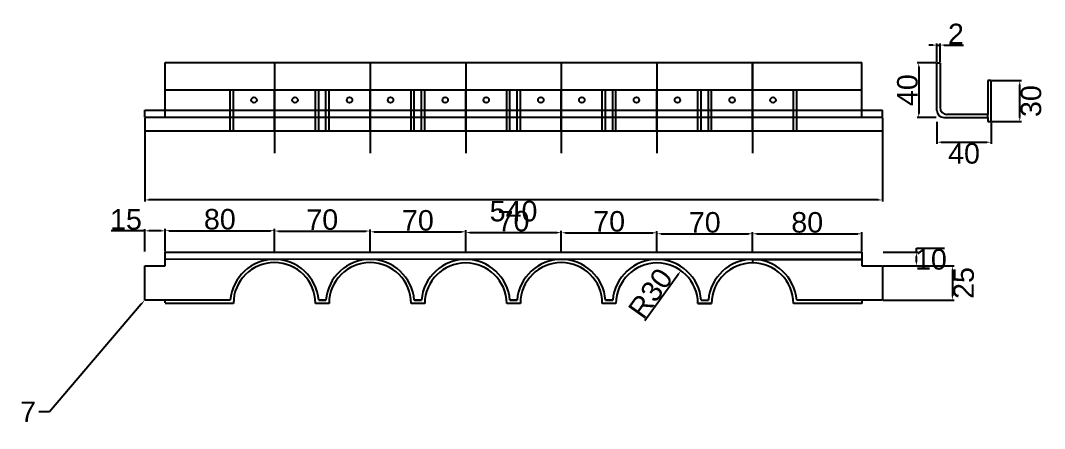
# Model space of a CAD drawing. Header units: millimetres. Extents: x -3009 to 55097, y -2803 to 5841.
# Drawn here: x 25267 to 26017, y 616 to 915 of the extents above; entities that cross this region are included whole.
import ezdxf
from ezdxf import colors
from ezdxf.entities.mleader import LeaderData, LeaderLine
from ezdxf.math import Vec2, Vec3

# ---------------------------------------------------------------- set-up
doc = ezdxf.new("R2010")
doc.units = ezdxf.units.MM
doc.layers.add('DIM', color=10, linetype='Continuous')
doc.styles.get("Standard").update_dxf_attribs({"font": 'arial.ttf', "height": 15})
doc.dimstyles.new('DIM', dxfattribs={"dimtxt": 15, "dimasz": 3, "dimexe": 1.25, "dimexo": 0.625, "dimtad": 2, "dimtoh": 1, "dimdec": 0, "dimtxsty": 'Standard', "dimcen": 2.5, "dimclrd": 1, "dimclre": 4, "dimclrt": 1, "dimadec": 0, "dimazin": 0, "dimtfac": 1, "dimtdec": 0, "dimtmove": 0, "dimatfit": 3, "dimfxl": 1, "dimtfillclr": 4, "dimarcsym": 0})

# ---------------------------------------------------------------- blocks, each defined once
blk = doc.blocks.new('*D184')
at = {"layer": 'Defpoints', "color": 0, "transparency": 16777216}
for p in [(25358.4, 844), (25898.4, 844), (25358.4, 783.43)]:
    blk.add_point(p, dxfattribs=at)
at = {"layer": 'DIM', "color": 4, "lineweight": -2, "transparency": 16777216}
for p, q in [((25358.4, 843.38), (25358.4, 782.18)), ((25898.4, 843.38), (25898.4, 782.18))]:
    blk.add_line(p, q, dxfattribs=at)
at = {"layer": 'DIM', "color": 1, "lineweight": -2, "transparency": 16777216}
blk.add_line((25895.4, 783.43), (25361.4, 783.43), dxfattribs=at)
at = {"layer": 'DIM', "color": 1, "transparency": 16777216}
for points in [[(25361.4, 783.93), (25361.4, 782.93), (25358.4, 783.43)], [(25895.4, 783.93), (25895.4, 782.93), (25898.4, 783.43)]]:
    blk.add_solid(points, dxfattribs=at)
at = {"layer": 'DIM', "color": 1, "transparency": 16777216, "insert": (25628.4, 775.14), "char_height": 15, "attachment_point": 5}
blk.add_mtext('540', dxfattribs=at)
blk = doc.blocks.new('*D185')
at = {"layer": 'Defpoints', "color": 0, "transparency": 16777216}
for p in [(25358.4, 760.81), (25358.4, 745.14), (25373.4, 745.14)]:
    blk.add_point(p, dxfattribs=at)
at = {"layer": 'DIM', "color": 1, "lineweight": -2, "transparency": 16777216}
for p, q in [((25358.4, 760.81), (25333.96, 760.81)), ((25370.4, 760.81), (25361.4, 760.81))]:
    blk.add_line(p, q, dxfattribs=at)
at = {"layer": 'DIM', "color": 4, "lineweight": -2, "transparency": 16777216}
for p, q in [((25358.4, 745.76), (25358.4, 762.06)), ((25373.4, 745.76), (25373.4, 762.06))]:
    blk.add_line(p, q, dxfattribs=at)
at = {"layer": 'DIM', "color": 1, "transparency": 16777216}
for points in [[(25361.4, 761.31), (25361.4, 760.31), (25358.4, 760.81)], [(25370.4, 761.31), (25370.4, 760.31), (25373.4, 760.81)]]:
    blk.add_solid(points, dxfattribs=at)
at = {"layer": 'DIM', "color": 1, "transparency": 16777216, "insert": (25344.68, 769.09), "char_height": 15, "attachment_point": 5}
blk.add_mtext('15', dxfattribs=at)
blk = doc.blocks.new('*D186')
at = {"layer": 'Defpoints', "color": 0, "transparency": 16777216}
for p in [(25453.4, 760.92), (25373.4, 745.14), (25453.4, 745.14)]:
    blk.add_point(p, dxfattribs=at)
at = {"layer": 'DIM', "color": 4, "lineweight": -2, "transparency": 16777216}
for p, q in [((25373.4, 745.76), (25373.4, 762.17)), ((25453.4, 745.76), (25453.4, 762.17))]:
    blk.add_line(p, q, dxfattribs=at)
at = {"layer": 'DIM', "color": 1, "lineweight": -2, "transparency": 16777216}
blk.add_line((25376.4, 760.92), (25450.4, 760.92), dxfattribs=at)
at = {"layer": 'DIM', "color": 1, "transparency": 16777216}
for points in [[(25376.4, 761.42), (25376.4, 760.42), (25373.4, 760.92)], [(25450.4, 761.42), (25450.4, 760.42), (25453.4, 760.92)]]:
    blk.add_solid(points, dxfattribs=at)
at = {"layer": 'DIM', "color": 1, "transparency": 16777216, "insert": (25413.4, 769.2), "char_height": 15, "attachment_point": 5}
blk.add_mtext('80', dxfattribs=at)
blk = doc.blocks.new('*D179')
at = {"layer": 'Defpoints', "color": 0, "transparency": 16777216}
for p in [(25523.4, 760.65), (25453.4, 745.14), (25523.4, 745.14)]:
    blk.add_point(p, dxfattribs=at)
at = {"layer": 'DIM', "color": 4, "lineweight": -2, "transparency": 16777216}
for p, q in [((25453.4, 745.76), (25453.4, 761.9)), ((25523.4, 745.76), (25523.4, 761.9))]:
    blk.add_line(p, q, dxfattribs=at)
at = {"layer": 'DIM', "color": 1, "lineweight": -2, "transparency": 16777216}
blk.add_line((25456.4, 760.65), (25520.4, 760.65), dxfattribs=at)
at = {"layer": 'DIM', "color": 1, "transparency": 16777216}
for points in [[(25456.4, 761.15), (25456.4, 760.15), (25453.4, 760.65)], [(25520.4, 761.15), (25520.4, 760.15), (25523.4, 760.65)]]:
    blk.add_solid(points, dxfattribs=at)
at = {"layer": 'DIM', "color": 1, "transparency": 16777216, "insert": (25488.4, 768.93), "char_height": 15, "attachment_point": 5}
blk.add_mtext('70', dxfattribs=at)
blk = doc.blocks.new('*D180')
at = {"layer": 'Defpoints', "color": 0, "transparency": 16777216}
for p in [(25593.4, 760.1), (25523.4, 745.14), (25593.4, 745.14)]:
    blk.add_point(p, dxfattribs=at)
at = {"layer": 'DIM', "color": 4, "lineweight": -2, "transparency": 16777216}
for p, q in [((25523.4, 745.76), (25523.4, 761.35)), ((25593.4, 745.76), (25593.4, 761.35))]:
    blk.add_line(p, q, dxfattribs=at)
at = {"layer": 'DIM', "color": 1, "lineweight": -2, "transparency": 16777216}
blk.add_line((25526.4, 760.1), (25590.4, 760.1), dxfattribs=at)
at = {"layer": 'DIM', "color": 1, "transparency": 16777216}
for points in [[(25526.4, 760.6), (25526.4, 759.6), (25523.4, 760.1)], [(25590.4, 760.6), (25590.4, 759.6), (25593.4, 760.1)]]:
    blk.add_solid(points, dxfattribs=at)
at = {"layer": 'DIM', "color": 1, "transparency": 16777216, "insert": (25558.4, 768.38), "char_height": 15, "attachment_point": 5}
blk.add_mtext('70', dxfattribs=at)
blk = doc.blocks.new('*D181')
at = {"layer": 'Defpoints', "color": 0, "transparency": 16777216}
for p in [(25663.4, 759.55), (25593.4, 745.14), (25663.4, 745.14)]:
    blk.add_point(p, dxfattribs=at)
at = {"layer": 'DIM', "color": 4, "lineweight": -2, "transparency": 16777216}
for p, q in [((25593.4, 745.76), (25593.4, 760.8)), ((25663.4, 745.76), (25663.4, 760.8))]:
    blk.add_line(p, q, dxfattribs=at)
at = {"layer": 'DIM', "color": 1, "lineweight": -2, "transparency": 16777216}
blk.add_line((25596.4, 759.55), (25660.4, 759.55), dxfattribs=at)
at = {"layer": 'DIM', "color": 1, "transparency": 16777216}
for points in [[(25596.4, 760.05), (25596.4, 759.05), (25593.4, 759.55)], [(25660.4, 760.05), (25660.4, 759.05), (25663.4, 759.55)]]:
    blk.add_solid(points, dxfattribs=at)
at = {"layer": 'DIM', "color": 1, "transparency": 16777216, "insert": (25628.4, 767.83), "char_height": 15, "attachment_point": 5}
blk.add_mtext('70', dxfattribs=at)
blk = doc.blocks.new('*D182')
at = {"layer": 'Defpoints', "color": 0, "transparency": 16777216}
for p in [(25733.4, 759.37), (25663.4, 745.14), (25733.4, 745.14)]:
    blk.add_point(p, dxfattribs=at)
at = {"layer": 'DIM', "color": 4, "lineweight": -2, "transparency": 16777216}
for p, q in [((25663.4, 745.76), (25663.4, 760.62)), ((25733.4, 745.76), (25733.4, 760.62))]:
    blk.add_line(p, q, dxfattribs=at)
at = {"layer": 'DIM', "color": 1, "lineweight": -2, "transparency": 16777216}
blk.add_line((25666.4, 759.37), (25730.4, 759.37), dxfattribs=at)
at = {"layer": 'DIM', "color": 1, "transparency": 16777216}
for points in [[(25666.4, 759.87), (25666.4, 758.87), (25663.4, 759.37)], [(25730.4, 759.87), (25730.4, 758.87), (25733.4, 759.37)]]:
    blk.add_solid(points, dxfattribs=at)
at = {"layer": 'DIM', "color": 1, "transparency": 16777216, "insert": (25698.4, 767.66), "char_height": 15, "attachment_point": 5}
blk.add_mtext('70', dxfattribs=at)
blk = doc.blocks.new('*D183')
at = {"layer": 'Defpoints', "color": 0, "transparency": 16777216}
for p in [(25803.4, 758.65), (25733.4, 745.14), (25803.4, 745.14)]:
    blk.add_point(p, dxfattribs=at)
at = {"layer": 'DIM', "color": 4, "lineweight": -2, "transparency": 16777216}
for p, q in [((25733.4, 745.76), (25733.4, 759.9)), ((25803.4, 745.76), (25803.4, 759.9))]:
    blk.add_line(p, q, dxfattribs=at)
at = {"layer": 'DIM', "color": 1, "lineweight": -2, "transparency": 16777216}
blk.add_line((25736.4, 758.65), (25800.4, 758.65), dxfattribs=at)
at = {"layer": 'DIM', "color": 1, "transparency": 16777216}
for points in [[(25736.4, 759.15), (25736.4, 758.15), (25733.4, 758.65)], [(25800.4, 759.15), (25800.4, 758.15), (25803.4, 758.65)]]:
    blk.add_solid(points, dxfattribs=at)
at = {"layer": 'DIM', "color": 1, "transparency": 16777216, "insert": (25768.4, 766.93), "char_height": 15, "attachment_point": 5}
blk.add_mtext('70', dxfattribs=at)
blk = doc.blocks.new('*D187')
at = {"layer": 'Defpoints', "color": 0, "transparency": 16777216}
for p in [(25883.4, 758.64), (25803.4, 745.14), (25883.4, 745.14)]:
    blk.add_point(p, dxfattribs=at)
at = {"layer": 'DIM', "color": 4, "lineweight": -2, "transparency": 16777216}
for p, q in [((25803.4, 745.76), (25803.4, 759.89)), ((25883.4, 745.76), (25883.4, 759.89))]:
    blk.add_line(p, q, dxfattribs=at)
at = {"layer": 'DIM', "color": 1, "lineweight": -2, "transparency": 16777216}
blk.add_line((25806.4, 758.64), (25880.4, 758.64), dxfattribs=at)
at = {"layer": 'DIM', "color": 1, "transparency": 16777216}
for points in [[(25806.4, 759.14), (25806.4, 758.14), (25803.4, 758.64)], [(25880.4, 759.14), (25880.4, 758.14), (25883.4, 758.64)]]:
    blk.add_solid(points, dxfattribs=at)
at = {"layer": 'DIM', "color": 1, "transparency": 16777216, "insert": (25843.4, 766.92), "char_height": 15, "attachment_point": 5}
blk.add_mtext('80', dxfattribs=at)
blk = doc.blocks.new('*D188')
at = {"layer": 'Defpoints', "color": 0, "transparency": 16777216}
for p in [(25898.4, 745.14), (25923.32, 745.14), (25898.4, 735.14)]:
    blk.add_point(p, dxfattribs=at)
at = {"layer": 'DIM', "color": 4, "lineweight": -2, "transparency": 16777216}
for p, q in [((25899.03, 745.14), (25924.57, 745.14)), ((25899.03, 735.14), (25924.57, 735.14))]:
    blk.add_line(p, q, dxfattribs=at)
at = {"layer": 'DIM', "color": 1, "lineweight": -2, "transparency": 16777216}
for p, q in [((25923.32, 745.14), (25923.32, 748.14)), ((25923.32, 748.14), (25943.97, 748.14)), ((25923.32, 738.14), (25923.32, 742.14))]:
    blk.add_line(p, q, dxfattribs=at)
at = {"layer": 'DIM', "color": 1, "transparency": 16777216}
for points in [[(25922.82, 742.14), (25923.82, 742.14), (25923.32, 745.14)], [(25922.82, 738.14), (25923.82, 738.14), (25923.32, 735.14)]]:
    blk.add_solid(points, dxfattribs=at)
at = {"layer": 'DIM', "color": 1, "transparency": 16777216, "insert": (25933.96, 739.85), "char_height": 15, "attachment_point": 5}
blk.add_mtext('10', dxfattribs=at)
blk = doc.blocks.new('*D189')
at = {"layer": 'Defpoints', "color": 0, "transparency": 16777216}
for p in [(25898.4, 735.14), (25898.4, 710.14), (25949.68, 710.14)]:
    blk.add_point(p, dxfattribs=at)
at = {"layer": 'DIM', "color": 4, "lineweight": -2, "transparency": 16777216}
for p, q in [((25899.03, 735.14), (25950.93, 735.14)), ((25899.03, 710.14), (25950.93, 710.14))]:
    blk.add_line(p, q, dxfattribs=at)
at = {"layer": 'DIM', "color": 1, "lineweight": -2, "transparency": 16777216}
blk.add_line((25949.68, 732.14), (25949.68, 713.14), dxfattribs=at)
at = {"layer": 'DIM', "color": 1, "transparency": 16777216}
for points in [[(25949.18, 732.14), (25950.18, 732.14), (25949.68, 735.14)], [(25949.18, 713.14), (25950.18, 713.14), (25949.68, 710.14)]]:
    blk.add_solid(points, dxfattribs=at)
at = {"layer": 'DIM', "color": 1, "transparency": 16777216, "insert": (25957.97, 722.64), "char_height": 15, "attachment_point": 5, "rotation": 90}
blk.add_mtext('25', dxfattribs=at)
blk = doc.blocks.new('*D178')
at = {"layer": 'Defpoints', "color": 0, "transparency": 16777216}
for p in [(25750.87, 731.77), (25733.4, 707.38)]:
    blk.add_point(p, dxfattribs=at)
at = {"layer": 'DIM', "color": 1, "lineweight": -2, "transparency": 16777216}
blk.add_line((25724.64, 695.15), (25749.13, 729.33), dxfattribs=at)
at = {"layer": 'DIM', "color": 1, "transparency": 16777216}
blk.add_solid([(25748.72, 729.62), (25749.53, 729.04), (25750.87, 731.77)], dxfattribs=at)
at = {"layer": 'DIM', "color": 1, "transparency": 16777216, "insert": (25728.69, 715.04), "char_height": 15, "attachment_point": 5, "rotation": 54.376}
blk.add_mtext('R30', dxfattribs=at)
blk = doc.blocks.new('*D190')
at = {"layer": 'Defpoints', "color": 0, "transparency": 16777216}
for p in [(25938.4, 883.73), (25925.07, 843.73), (25938.4, 843.73)]:
    blk.add_point(p, dxfattribs=at)
at = {"layer": 'DIM', "color": 4, "lineweight": -2, "transparency": 16777216}
for p, q in [((25937.78, 883.73), (25923.82, 883.73)), ((25937.78, 843.73), (25923.82, 843.73))]:
    blk.add_line(p, q, dxfattribs=at)
at = {"layer": 'DIM', "color": 1, "lineweight": -2, "transparency": 16777216}
blk.add_line((25925.07, 880.73), (25925.07, 846.73), dxfattribs=at)
at = {"layer": 'DIM', "color": 1, "transparency": 16777216}
for points in [[(25924.57, 880.73), (25925.57, 880.73), (25925.07, 883.73)], [(25924.57, 846.73), (25925.57, 846.73), (25925.07, 843.73)]]:
    blk.add_solid(points, dxfattribs=at)
at = {"layer": 'DIM', "color": 1, "transparency": 16777216, "insert": (25916.79, 863.73), "char_height": 15, "attachment_point": 5, "rotation": 90}
blk.add_mtext('40', dxfattribs=at)
blk = doc.blocks.new('*D191')
at = {"layer": 'Defpoints', "color": 0, "transparency": 16777216}
for p in [(25940.7, 896.7), (25938.4, 883.73), (25940.7, 883.73)]:
    blk.add_point(p, dxfattribs=at)
at = {"layer": 'DIM', "color": 1, "lineweight": -2, "transparency": 16777216}
for p, q in [((25935.4, 896.7), (25932.4, 896.7)), ((25938.4, 896.7), (25940.7, 896.7)), ((25943.7, 896.7), (25957.89, 896.7))]:
    blk.add_line(p, q, dxfattribs=at)
at = {"layer": 'DIM', "color": 4, "lineweight": -2, "transparency": 16777216}
for p, q in [((25938.4, 884.35), (25938.4, 897.95)), ((25940.7, 884.35), (25940.7, 897.95))]:
    blk.add_line(p, q, dxfattribs=at)
at = {"layer": 'DIM', "color": 1, "transparency": 16777216}
for points in [[(25935.4, 897.2), (25935.4, 896.2), (25938.4, 896.7)], [(25943.7, 897.2), (25943.7, 896.2), (25940.7, 896.7)]]:
    blk.add_solid(points, dxfattribs=at)
at = {"layer": 'DIM', "color": 1, "transparency": 16777216, "insert": (25952.29, 904.86), "char_height": 15, "attachment_point": 5}
blk.add_mtext('2', dxfattribs=at)
blk = doc.blocks.new('*D192')
at = {"layer": 'Defpoints', "color": 0, "transparency": 16777216}
for p in [(25938.4, 841.15), (25978, 840.73), (25978, 825.65)]:
    blk.add_point(p, dxfattribs=at)
at = {"layer": 'DIM', "color": 4, "lineweight": -2, "transparency": 16777216}
for p, q in [((25938.4, 840.52), (25938.4, 824.4)), ((25978, 840.1), (25978, 824.4))]:
    blk.add_line(p, q, dxfattribs=at)
at = {"layer": 'DIM', "color": 1, "lineweight": -2, "transparency": 16777216}
blk.add_line((25941.4, 825.65), (25975, 825.65), dxfattribs=at)
at = {"layer": 'DIM', "color": 1, "transparency": 16777216}
for points in [[(25941.4, 826.15), (25941.4, 825.15), (25938.4, 825.65)], [(25975, 826.15), (25975, 825.15), (25978, 825.65)]]:
    blk.add_solid(points, dxfattribs=at)
at = {"layer": 'DIM', "color": 1, "transparency": 16777216, "insert": (25958.2, 817.37), "char_height": 15, "attachment_point": 5}
blk.add_mtext('40', dxfattribs=at)
blk = doc.blocks.new('*D193')
at = {"layer": 'Defpoints', "color": 0, "transparency": 16777216}
for p in [(25978, 870.73), (25998.99, 870.73), (25978, 840.73)]:
    blk.add_point(p, dxfattribs=at)
at = {"layer": 'DIM', "color": 4, "lineweight": -2, "transparency": 16777216}
for p, q in [((25978.63, 870.73), (26000.24, 870.73)), ((25978.63, 840.73), (26000.24, 840.73))]:
    blk.add_line(p, q, dxfattribs=at)
at = {"layer": 'DIM', "color": 1, "lineweight": -2, "transparency": 16777216}
blk.add_line((25998.99, 843.73), (25998.99, 867.73), dxfattribs=at)
at = {"layer": 'DIM', "color": 1, "transparency": 16777216}
for points in [[(25998.49, 867.73), (25999.49, 867.73), (25998.99, 870.73)], [(25998.49, 843.73), (25999.49, 843.73), (25998.99, 840.73)]]:
    blk.add_solid(points, dxfattribs=at)
at = {"layer": 'DIM', "color": 1, "transparency": 16777216, "insert": (26007.28, 855.73), "char_height": 15, "attachment_point": 5, "rotation": 90}
blk.add_mtext('30', dxfattribs=at)

msp = doc.modelspace()

# ---------------------------------------------------------------- linework, layer by layer
for p, q in [((25373.4, 844), (25373.4, 884)), ((25373.4, 884), (25883.4, 884)), ((25453.4, 884), (25453.4, 817.53)), ((25523.4, 884), (25523.4, 817.53)), ((25593.4, 884), (25593.4, 817.53)), ((25663.4, 884), (25663.4, 817.53)), ((25733.4, 884), (25733.4, 817.53)), ((25803.4, 864), (25803.4, 884)), ((25803.4, 884), (25803.4, 817.53)), ((25883.4, 844), (25883.4, 884)), ((25938.4, 883.73), (25940.7, 883.73)), ((25938.4, 848.73), (25938.4, 883.73)), ((25940.7, 883.73), (25940.7, 851.03)), ((25978, 870.73), (25975.7, 870.73)), ((25975.7, 870.73), (25975.7, 846.03)), ((25978, 840.73), (25978, 870.73)), ((25373.4, 864), (25883.4, 864)), ((25373.4, 844), (25373.4, 864)), ((25421.02, 834), (25421.02, 864)), ((25423.4, 834), (25423.4, 864)), ((25453.4, 849), (25453.4, 864)), ((25453.4, 849), (25453.4, 864)), ((25483.4, 834), (25483.4, 864)), ((25485.78, 834), (25485.78, 864)), ((25491.02, 834), (25491.02, 864)), ((25493.4, 834), (25493.4, 864)), ((25523.4, 849), (25523.4, 864)), ((25553.4, 834), (25553.4, 864)), ((25555.78, 834), (25555.78, 864)), ((25561.02, 834), (25561.02, 864)), ((25563.4, 834), (25563.4, 864)), ((25593.4, 849), (25593.4, 864)), ((25623.4, 834), (25623.4, 864)), ((25625.78, 834), (25625.78, 864)), ((25631.02, 834), (25631.02, 864)), ((25633.4, 834), (25633.4, 864)), ((25663.4, 849), (25663.4, 864)), ((25693.39, 834), (25693.39, 864)), ((25695.78, 834), (25695.78, 864)), ((25701.02, 834), (25701.02, 864)), ((25703.4, 834), (25703.4, 864)), ((25733.4, 849), (25733.4, 864)), ((25763.4, 834), (25763.4, 864)), ((25765.78, 834), (25765.78, 864)), ((25771.02, 834), (25771.02, 864)), ((25773.4, 834), (25773.4, 864)), ((25803.4, 849), (25803.4, 864)), ((25833.4, 834), (25833.4, 864)), ((25835.78, 834), (25835.78, 864)), ((25358.4, 849), (25898.4, 849)), ((25358.4, 844), (25358.4, 849)), ((25453.4, 844), (25453.4, 849)), ((25523.4, 844), (25523.4, 849)), ((25593.4, 844), (25593.4, 849)), ((25663.4, 844), (25663.4, 849)), ((25733.4, 844), (25733.4, 849)), ((25803.4, 844), (25803.4, 849)), ((25898.4, 844), (25898.4, 849)), ((25358.4, 844), (25898.4, 844)), ((25453.4, 834), (25453.4, 844)), ((25523.4, 834), (25523.4, 844)), ((25593.4, 834), (25593.4, 844)), ((25663.4, 834), (25663.4, 844)), ((25733.4, 834), (25733.4, 844)), ((25803.4, 834), (25803.4, 844)), ((25943.4, 843.73), (25975.7, 843.73)), ((25975.7, 846.03), (25945.7, 846.03)), ((25975.7, 843.73), (25975.7, 846.03)), ((25975.7, 843.73), (25975.7, 841.73)), ((25975.7, 841.73), (25975.7, 840.73)), ((25975.7, 840.73), (25978, 840.73)), ((25358.4, 834), (25898.4, 834)), ((25803.4, 834), (25803.4, 817.53)), ((25373.4, 735.14), (25373.4, 745.14)), ((25373.4, 745.14), (25453.4, 745.14)), ((25373.4, 745.14), (25453.4, 745.14)), ((25453.4, 745.14), (25523.4, 745.14)), ((25453.4, 745.14), (25523.4, 745.14)), ((25523.4, 745.14), (25593.4, 745.14)), ((25593.4, 745.14), (25663.4, 745.14)), ((25663.4, 745.14), (25733.4, 745.14)), ((25733.4, 745.14), (25803.4, 745.14)), ((25803.4, 745.14), (25883.4, 745.14)), ((25883.4, 745.14), (25883.4, 735.14)), ((25358.4, 710.14), (25358.4, 735.14)), ((25358.4, 735.14), (25373.4, 735.14)), ((25883.4, 739.88), (25373.4, 740.14)), ((25453.4, 740.1), (25453.4, 739.88)), ((25523.4, 740.06), (25523.4, 739.88)), ((25593.4, 740.03), (25593.4, 739.88)), ((25663.4, 739.99), (25663.4, 739.88)), ((25733.4, 739.96), (25733.4, 739.88)), ((25803.4, 739.92), (25803.4, 737.38)), ((25803.4, 739.88), (25883.4, 739.88)), ((25833.4, 739.88), (25833.4, 739.91)), ((25835.78, 739.88), (25835.78, 739.91)), ((25883.4, 735.14), (25898.4, 735.14)), ((25898.4, 735.14), (25898.4, 710.14)), ((25421.02, 710.14), (25358.4, 710.14)), ((25373.4, 708.14), (25373.4, 710.14)), ((25423.4, 707.64), (25373.4, 707.64)), ((25493.4, 707.64), (25483.4, 707.64)), ((25491.02, 710.14), (25485.78, 710.14)), ((25485.78, 710.14), (25491.02, 710.14)), ((25563.4, 707.64), (25553.4, 707.64)), ((25561.02, 710.14), (25555.78, 710.14)), ((25555.78, 710.14), (25561.02, 710.14)), ((25633.4, 707.64), (25623.4, 707.64)), ((25631.02, 710.14), (25625.78, 710.14)), ((25625.78, 710.14), (25631.02, 710.14)), ((25703.4, 707.64), (25693.4, 707.64)), ((25701.02, 710.14), (25695.78, 710.14)), ((25695.78, 710.14), (25701.02, 710.14)), ((25773.4, 707.64), (25763.4, 707.64)), ((25763.4, 707.64), (25773.4, 707.64)), ((25763.4, 707.64), (25768.4, 707.64)), ((25765.78, 710.14), (25771.02, 710.14)), ((25765.78, 707.64), (25771.02, 707.64)), ((25768.4, 707.64), (25773.4, 707.64)), ((25883.35, 707.64), (25833.4, 707.64)), ((25898.4, 710.14), (25835.78, 710.14)), ((25883.35, 710.14), (25883.35, 707.64))]:
    msp.add_line(p, q)
for centre in [(25438.4, 856.5), (25468.4, 856.5), (25508.4, 856.5), (25538.4, 856.5), (25578.4, 856.5), (25608.4, 856.5), (25648.4, 856.5), (25678.4, 856.5), (25718.4, 856.5), (25748.4, 856.5), (25788.4, 856.5), (25818.4, 856.5)]:
    msp.add_circle(centre, 2)
for centre, radius, start, end in [((25943.4, 848.73), 5, 180, 270), ((25945.7, 851.03), 5, 180, 270), ((25453.4, 707.38), 32.5, 4.86549, 175.13451), ((25453.4, 707.64), 30, 0, 180), ((25523.4, 707.38), 32.5, 4.86549, 175.13451), ((25523.4, 707.64), 30, 0, 180), ((25593.4, 707.38), 32.5, 4.86549, 175.13451), ((25593.4, 707.38), 30, 0.49005, 179.50995), ((25663.4, 707.38), 32.5, 4.86549, 175.13451), ((25663.4, 707.64), 30, 0, 180), ((25733.4, 707.38), 32.5, 4.86549, 175.13451), ((25733.4, 707.38), 30, 0.49005, 179.50995), ((25803.4, 707.38), 32.5, 4.86549, 175.13451), ((25803.4, 707.38), 30, 0.49005, 179.50995)]:
    msp.add_arc(centre, radius, start, end)

# ---------------------------------------------------------------- dimensions: what is measured, and where the dimension line sits
at = {"layer": 'DIM'}
for base, p1, p2, picture, middle in [((25940.7, 896.7), (25938.4, 883.73), (25940.7, 883.73), '*D191', (25952.29, 904.86)), ((25358.4, 783.43), (25898.4, 844), (25358.4, 844), '*D184', (25628.4, 775.14)), ((25978, 825.65), (25938.4, 841.15), (25978, 840.73), '*D192', (25958.2, 817.37)), ((25358.4, 760.81), (25373.4, 745.14), (25358.4, 745.14), '*D185', (25344.68, 769.09)), ((25453.4, 760.92), (25373.4, 745.14), (25453.4, 745.14), '*D186', (25413.4, 769.2)), ((25523.4, 760.65), (25453.4, 745.14), (25523.4, 745.14), '*D179', (25488.4, 768.93)), ((25593.4, 760.1), (25523.4, 745.14), (25593.4, 745.14), '*D180', (25558.4, 768.38)), ((25663.4, 759.55), (25593.4, 745.14), (25663.4, 745.14), '*D181', (25628.4, 767.83)), ((25733.4, 759.37), (25663.4, 745.14), (25733.4, 745.14), '*D182', (25698.4, 767.66)), ((25803.4, 758.65), (25733.4, 745.14), (25803.4, 745.14), '*D183', (25768.4, 766.93)), ((25883.4, 758.64), (25803.4, 745.14), (25883.4, 745.14), '*D187', (25843.4, 766.92))]:
    dim = msp.add_linear_dim(base=base, p1=p1, p2=p2, dimstyle='DIM', dxfattribs=at)
    dim.commit()
    dim.dimension.update_dxf_attribs({"geometry": picture, "text_midpoint": middle})
for base, p1, p2, picture, middle in [((25925.07, 843.73), (25938.4, 883.73), (25938.4, 843.73), '*D190', (25916.79, 863.73)), ((25998.99, 870.73), (25978, 840.73), (25978, 870.73), '*D193', (26007.28, 855.73)), ((25923.32, 745.14), (25898.4, 735.14), (25898.4, 745.14), '*D188', (25933.96, 739.85)), ((25949.68, 710.14), (25898.4, 735.14), (25898.4, 710.14), '*D189', (25957.97, 722.64))]:
    dim = msp.add_linear_dim(base=base, p1=p1, p2=p2, angle=90, dimstyle='DIM', dxfattribs=at)
    dim.commit()
    dim.dimension.update_dxf_attribs({"geometry": picture, "text_midpoint": middle})
dim = msp.add_radius_dim(center=(25733.4, 707.38), mpoint=(25750.87, 731.77), dimstyle='DIM', dxfattribs=at)
dim.commit()
dim.dimension.update_dxf_attribs({"geometry": '*D178', "text_midpoint": (25735.43, 710.21), "dimtype": 164})

# ---------------------------------------------------------------- leaders
ml = msp.add_multileader_mtext('Standard')
ml.set_content('7', color=256)
ml.set_leader_properties()
ml.build(insert=Vec2(0, 0))
ctx = ml.context
ctx.base_point, ctx.char_height, ctx.plane_origin = Vec3(25267.12, 628.37), 15, Vec3(25358.4, 710.14)
ctx.text_align_type = 2
notes = []
notes.append((ctx, [(0, (1, 1, 0), (25288.83, 628.37), (-1, 0), 8, [(0, [(25358.4, 710.14)], 0, [])])]))
ctx.mtext.insert, ctx.mtext.alignment, ctx.mtext.flow_direction = Vec3(25278.83, 635.87), 3, 5
for ctx, leaders in notes:
    for number, flags, end, landing, length, lines in leaders:
        leader = LeaderData()
        leader.index, (leader.has_last_leader_line, leader.has_dogleg_vector, leader.attachment_direction) = number, flags
        leader.last_leader_point, leader.dogleg_vector, leader.dogleg_length = Vec3(end), Vec3(landing), length
        for number, points, colour, breaks in lines:
            line = LeaderLine()
            line.index, line.vertices, line.color, line.breaks = number, Vec3.list(points), colors.encode_raw_color(colour), breaks
            leader.lines.append(line)
        ctx.leaders.append(leader)

doc.saveas('drawing.dxf')
